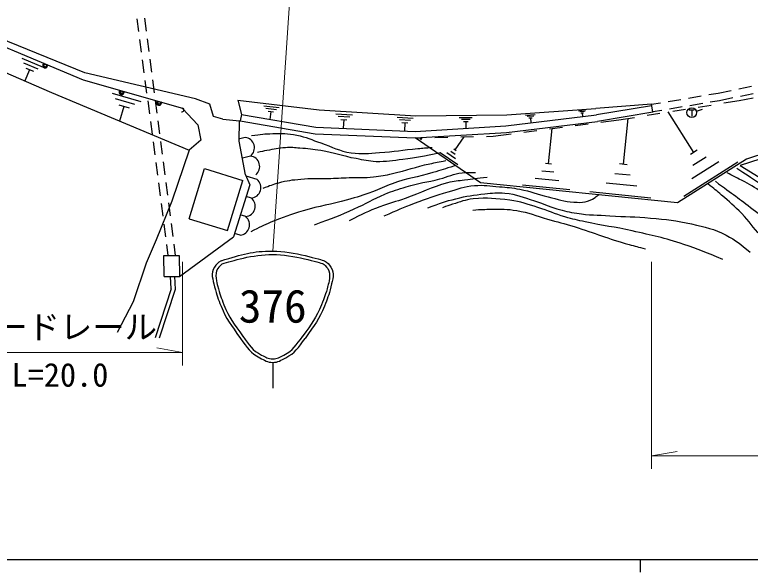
# Model space of a CAD drawing. Units: millimetres at full size, sheet at 1:1000; details may follow other scales. Extents: x 40000 to 680000, y 20000 to 380000.
# Drawn here: x 219646 to 276508, y 204000 to 247112 of the extents above; entities that cross this region are included whole.
import ezdxf
from ezdxf.enums import TextEntityAlignment as Align

# ---------------------------------------------------------------- set-up
doc = ezdxf.new("R2010")
doc.units = ezdxf.units.MM
doc.header["$LTSCALE"] = 1000
for name, color, linetype, lineweight in [('M-BGD', 7, 'Continuous', 25), ('M-STR-HTXT', 7, 'Continuous', 13), ('M-STR-STRC', 7, 'Continuous', 25), ('M-TTL-BAND', 7, 'Continuous', 25)]:
    doc.layers.add(name, color=color, linetype=linetype, lineweight=lineweight)
doc.styles.add('ＭＳ ゴシック', font='')
doc.styles.get('ＭＳ ゴシック').set_extended_font_data('MS Gothic')

msp = doc.modelspace()

# ---------------------------------------------------------------- linework, layer by layer
at = {"layer": 'M-BGD'}
for p, q in [((229096, 246794), (229225, 245803)), ((229690, 246836), (229818, 245845)), ((229303, 245208), (229432, 244216)), ((229894, 245250), (230022, 244258)), ((220184, 243741), (221846, 243048)), ((229510, 243621), (229639, 242629)), ((230098, 243663), (230226, 242671)), ((221469, 242893), (220339, 243364)), ((220793, 242863), (220433, 241999)), ((220494, 242988), (221092, 242738)), ((229717, 242035), (229846, 241043)), ((230303, 242076), (230430, 241084)), ((274017, 241053), (275042, 241263)), ((275630, 241383), (276610, 241583)), ((227189, 241054), (229399, 240414)), ((228943, 240163), (227441, 240599)), ((270158, 240402), (271144, 240568)), ((271736, 240668), (272722, 240834)), ((273313, 240934), (274017, 241053)), ((275161, 240675), (274127, 240463)), ((275658, 240480), (276722, 240697)), ((276729, 240995), (275749, 240795)), ((227692, 240143), (228487, 239912)), ((228089, 240027), (227756, 238879)), ((229924, 240448), (230053, 239456)), ((230507, 240489), (230635, 239497)), ((236902, 240495), (237170, 239389)), ((238896, 240075), (240087, 239934)), ((268862, 240184), (264562, 239871)), ((268883, 240065), (264622, 239359)), ((268862, 240184), (269566, 240302)), ((268962, 239592), (268862, 240184)), ((271249, 239978), (270263, 239811)), ((272827, 240244), (271840, 240077)), ((272485, 239969), (273472, 240128)), ((274127, 240463), (273418, 240343)), ((274460, 240287), (275658, 240480)), ((237170, 239389), (237086, 238896)), ((239874, 239766), (239064, 239862)), ((239232, 239649), (239661, 239598)), ((239446, 239623), (239373, 239003)), ((244464, 239457), (245762, 239379)), ((259128, 239348), (259876, 239403)), ((263230, 239677), (263778, 239717)), ((263697, 239623), (263324, 239595)), ((263418, 239514), (263615, 239529)), ((263517, 239521), (263538, 239236)), ((268966, 239572), (264693, 238864)), ((268536, 239334), (269523, 239493)), ((269671, 239712), (268962, 239592)), ((268962, 239592), (268966, 239572)), ((272145, 236470), (270168, 239596)), ((270510, 239652), (271498, 239810)), ((271786, 239748), (272176, 239757)), ((271981, 239752), (271992, 239273)), ((272344, 239655), (272821, 239804)), ((230131, 238861), (230261, 237870)), ((230711, 238902), (230839, 237910)), ((235737, 239048), (237011, 238901)), ((245542, 239184), (244659, 239237)), ((244855, 239017), (245322, 238989)), ((245088, 239003), (245048, 238328)), ((249209, 239199), (250456, 239124)), ((250245, 238936), (249396, 238987)), ((254016, 239166), (255016, 239175)), ((254857, 239014), (254177, 239007)), ((254339, 238849), (254699, 238852)), ((254519, 238851), (254523, 238331)), ((259765, 239275), (259256, 239237)), ((259385, 239126), (259654, 239146)), ((259519, 239136), (259548, 238747)), ((264964, 238801), (266350, 238982)), ((266350, 238982), (267549, 239175)), ((266703, 235544), (267065, 239097)), ((285521, 238944), (276206, 235942)), ((249584, 238776), (250033, 238749)), ((249808, 238762), (249769, 238113)), ((260916, 235579), (261193, 238310)), ((260997, 238285), (261989, 238414)), ((262981, 238543), (263972, 238672)), ((254124, 237664), (255124, 237685)), ((256123, 237706), (256637, 237717)), ((256637, 237717), (258023, 237897)), ((259014, 238027), (260006, 238156)), ((230338, 237275), (230468, 236283)), ((230916, 237315), (231043, 236323)), ((234041, 237423), (233144, 236632)), ((237464, 237625), (237044, 237507)), ((250611, 237590), (251125, 237601)), ((255661, 234123), (250611, 237590)), ((251096, 237439), (250994, 237509)), ((251045, 237474), (251132, 237601)), ((252124, 237622), (253124, 237643)), ((253685, 236656), (254381, 237670)), ((253699, 236315), (253361, 236547)), ((253769, 236598), (253600, 236714)), ((272406, 236635), (271884, 236305)), ((237869, 236181), (237253, 236008)), ((253897, 235516), (252545, 236444)), ((253713, 235974), (253038, 236438)), ((273105, 236105), (272063, 235446)), ((230545, 235688), (230675, 234697)), ((231120, 235728), (231248, 234736)), ((261143, 235556), (260688, 235602)), ((267000, 235514), (266407, 235574)), ((276206, 235942), (270880, 232575)), ((275547, 235703), (271378, 233068)), ((274066, 235739), (271981, 234422)), ((261309, 234926), (260399, 235018)), ((238376, 234373), (237533, 234628)), ((261703, 234273), (259882, 234458)), ((267215, 234694), (266031, 234815)), ((230752, 234102), (230882, 233110)), ((231324, 234141), (231452, 233149)), ((270880, 232575), (255661, 234123)), ((262551, 233573), (258910, 233943)), ((267727, 233845), (265359, 234085)), ((268831, 232935), (264094, 233416)), ((237942, 232937), (237533, 233061)), ((230959, 232515), (231089, 231524)), ((231529, 232554), (231656, 231562)), ((237507, 231501), (237083, 231630)), ((231167, 230929), (231296, 229937)), ((231733, 230967), (231861, 229976)), ((232387, 226878), (236547, 229927)), ((237073, 230066), (236633, 230199)), ((231374, 229342), (231485, 228491)), ((231937, 229380), (232051, 228498)), ((232367, 228502), (232387, 226878)), ((231187, 226863), (232387, 226878)), ((231736, 225910), (231688, 226869)), ((231736, 225910), (230507, 222141))]:
    msp.add_line(p, q, dxfattribs=at)
for points in [[(235737, 239048), (235017, 239248), (234736, 240194), (233627, 240615), (225072, 242610), (213951, 247132), (208803, 249271), (204988, 250969), (195237, 256516), (179263, 264086)], [(204582, 249824), (208339, 247727), (212422, 245643), (216960, 243501), (222483, 241097), (233144, 236632), (231798, 232690), (230586, 229709)], [(236902, 240495), (243170, 239751), (250648, 239300), (257694, 239365), (264562, 239871)], [(232626, 239853), (233804, 238609), (234041, 237423)], [(237170, 239389), (242921, 238409), (250606, 238091), (257610, 238510), (264622, 239359)], [(237491, 234728), (237009, 237323), (237011, 238901)], [(237086, 238896), (242869, 237910), (250611, 237590), (257655, 238012), (264693, 238864)], [(233129, 231334), (234310, 235212), (237270, 234300)], [(233129, 231334), (236094, 230431), (237270, 234300)], [(237491, 234728), (237814, 233953), (236547, 229927)], [(230586, 229709), (229820, 227902), (228811, 224921), (227564, 222531)], [(231187, 226863), (231167, 228487), (232367, 228502)], [(231988, 226884), (232038, 225870), (230810, 222102)]]:
    msp.add_lwpolyline(points, dxfattribs=at)
msp.add_lwpolyline([(301430, 241512), (285710, 238678), (275713, 235459), (279990, 232820), (287095, 233438), (300584, 237236), (301197, 241008)], close=True, dxfattribs=at)
msp.add_circle((271986, 239543), 375, dxfattribs=at)
for centre, start, end in [((237365, 236819), 308.2914, 83.0517), ((237771, 235374), 308.2914, 83.0517), ((237860, 233745), 275.7804, 50.5407), ((237425, 232310), 275.7804, 50.5407), ((236991, 230874), 275.7804, 50.5407)]:
    msp.add_arc(centre, 812, start, end, dxfattribs=at)
for points, knots in [([(237945, 237760), (238708, 237871), (238949, 237902), (239596, 237918), (240320, 237936), (240738, 237952), (241447, 237807), (242200, 237653), (242586, 237434), (243316, 237197), (244233, 236899), (244707, 236559), (245663, 236436), (246504, 236328), (246987, 236389), (247833, 236447), (248996, 236527), (249640, 236660), (250801, 236763), (251237, 236801), (251377, 236815), (251918, 236856)], [0, 0, 0, 0, 1, 1, 1, 2, 2, 2, 3, 3, 3, 4, 4, 4, 5, 5, 5, 6, 6, 6, 7, 7, 7, 7]), ([(252545, 236444), (251187, 236150), (250792, 236049), (249651, 235914), (248846, 235820), (248393, 235725), (247583, 235749), (246978, 235766), (246647, 235874), (246052, 235982), (244968, 236178), (244390, 236429), (243303, 236611), (242680, 236715), (242325, 236745), (241695, 236793), (241262, 236825), (241017, 236864), (240585, 236828), (240014, 236780), (239697, 236721), (239135, 236612), (238848, 236556), (238751, 236538), (238403, 236458)], [0, 0, 0, 0, 1, 1, 1, 2, 2, 2, 3, 3, 3, 4, 4, 4, 5, 5, 5, 6, 6, 6, 7, 7, 7, 8, 8, 8, 8]), ([(253643, 235424), (252843, 235167), (252631, 235103), (251979, 234908), (250752, 234541), (250022, 234476), (248817, 234045), (248212, 233828), (247899, 233638), (247296, 233416), (246553, 233142), (246129, 233010), (245367, 232794), (244042, 232417), (243260, 232353), (241942, 231954), (240953, 231654), (240402, 231466), (239451, 231060), (238832, 230795), (238618, 230699), (237887, 230333)], [0, 0, 0, 0, 1, 1, 1, 2, 2, 2, 3, 3, 3, 4, 4, 4, 5, 5, 5, 6, 6, 6, 7, 7, 7, 7]), ([(238855, 233697), (239403, 233924), (239583, 233988), (240066, 234122), (240712, 234300), (241091, 234339), (241758, 234400), (242572, 234475), (243033, 234420), (243850, 234448), (244499, 234470), (244862, 234494), (245512, 234518), (246241, 234546), (246654, 234493), (247379, 234576), (247959, 234643), (248283, 234698), (248852, 234828), (249985, 235087), (250593, 235344), (251730, 235584), (252217, 235686), (252381, 235723), (252982, 235827)], [0, 0, 0, 0, 1, 1, 1, 2, 2, 2, 3, 3, 3, 4, 4, 4, 5, 5, 5, 6, 6, 6, 7, 7, 7, 8, 8, 8, 8]), ([(242833, 230873), (244307, 231425), (244720, 231571), (245896, 232096), (246833, 232515), (247317, 232841), (248264, 233236), (248890, 233496), (249255, 233608), (249903, 233804), (250901, 234107), (251491, 234159), (252502, 234415), (253179, 234586), (253533, 234810), (254227, 234882), (254630, 234924), (254793, 234935), (255263, 234914)], [0, 0, 0, 0, 1, 1, 1, 2, 2, 2, 3, 3, 3, 4, 4, 4, 5, 5, 5, 6, 6, 6, 6]), ([(284502, 229670), (283877, 229820), (283717, 229859), (283215, 229985), (282670, 230123), (282376, 230254), (281822, 230349), (281307, 230438), (280963, 230232), (280487, 230448), (280134, 230608), (280106, 230918), (279839, 231199), (279416, 231644), (279164, 231879), (278706, 232287), (278149, 232785), (277835, 233066), (277224, 233495), (276644, 233902), (276282, 234077), (275654, 234406), (275293, 234596), (275171, 234660), (274719, 234875)], [0, 0, 0, 0, 1, 1, 1, 2, 2, 2, 3, 3, 3, 4, 4, 4, 5, 5, 5, 6, 6, 6, 7, 7, 7, 8, 8, 8, 8]), ([(275460, 235249), (276839, 234333), (277206, 234083), (278357, 233385), (279276, 232828), (279690, 232247), (280737, 232002), (282341, 231627), (283308, 231934), (284954, 232009), (286346, 232073), (287115, 232285), (288508, 232312), (289639, 232334), (290276, 232302), (291403, 232202), (292486, 232106), (292864, 232044), (294162, 231825)], [0, 0, 0, 0, 1, 1, 1, 2, 2, 2, 3, 3, 3, 4, 4, 4, 5, 5, 5, 6, 6, 6, 6]), ([(256164, 234522), (255323, 234428), (255103, 234406), (254426, 234313), (253913, 234242), (253612, 234258), (253113, 234117), (251796, 233746), (251116, 233362), (249826, 232904), (249072, 232636), (248629, 232545), (247881, 232261), (246921, 231898), (246598, 231726), (245488, 231175)], [0, 0, 0, 0, 1, 1, 1, 2, 2, 2, 3, 3, 3, 4, 4, 4, 5, 5, 5, 5]), ([(248207, 231558), (249322, 232044), (249629, 232176), (250558, 232529), (251563, 232909), (252129, 233118), (253161, 233418), (253940, 233644), (254372, 233843), (255181, 233902), (255935, 233958), (256361, 233875), (257115, 233814), (257731, 233764), (258078, 233734), (258685, 233620), (259559, 233456), (260019, 233236), (260884, 233031), (261658, 232848), (262083, 232660), (262877, 232616), (263532, 232579), (263980, 232607), (264515, 232986), (264645, 233079), (264713, 233117), (264830, 233247)], [0, 0, 0, 0, 1, 1, 1, 2, 2, 2, 3, 3, 3, 4, 4, 4, 5, 5, 5, 6, 6, 6, 7, 7, 7, 8, 8, 8, 9, 9, 9, 9]), ([(278853, 228606), (278094, 229258), (277870, 229453), (277293, 230051), (276692, 230673), (276450, 231108), (275853, 231733), (275279, 232333), (274913, 232625), (274282, 233165), (273880, 233509), (273745, 233621), (273238, 234028)], [0, 0, 0, 0, 1, 1, 1, 2, 2, 2, 3, 3, 3, 4, 4, 4, 4]), ([(273807, 234233), (275228, 233197), (275600, 232927), (276729, 232061), (277787, 231250), (278335, 230738), (279409, 229947), (279647, 229772), (279747, 229601), (280030, 229515), (280464, 229383), (280733, 229423), (281178, 229331), (281468, 229272), (281566, 229250), (281916, 229161)], [0, 0, 0, 0, 1, 1, 1, 2, 2, 2, 3, 3, 3, 4, 4, 4, 5, 5, 5, 5]), ([(251584, 232179), (252579, 232555), (252888, 232673), (253754, 232886), (254614, 233098), (255109, 233172), (255990, 233267), (256594, 233332), (256939, 233367), (257544, 233315), (258456, 233237), (258938, 232993), (259814, 232726), (260507, 232515), (260863, 232299), (261560, 232101), (262154, 231932), (262493, 231849), (263104, 231758), (264095, 231611), (264662, 231633), (265661, 231565), (266886, 231483), (267578, 231510), (268800, 231387), (270046, 231262), (270755, 231226), (271973, 230934), (273039, 230679), (273672, 230576), (274639, 230059), (275421, 229641), (275725, 229410), (276495, 228751)], [0, 0, 0, 0, 1, 1, 1, 2, 2, 2, 3, 3, 3, 4, 4, 4, 5, 5, 5, 6, 6, 6, 7, 7, 7, 8, 8, 8, 9, 9, 9, 10, 10, 10, 11, 11, 11, 11]), ([(274385, 228177), (272987, 228783), (272566, 228950), (271367, 229353), (269842, 229867), (268949, 230034), (267381, 230395), (265975, 230719), (265163, 230783), (263753, 231089), (263136, 231223), (262791, 231302), (262184, 231476), (261352, 231715), (260919, 231950), (260092, 232207), (259258, 232466), (258793, 232651), (257927, 232763), (256829, 232905), (256197, 232971), (255094, 232867), (254451, 232806), (254109, 232644), (253492, 232451), (253184, 232354), (253079, 232322), (252707, 232189)], [0, 0, 0, 0, 1, 1, 1, 2, 2, 2, 3, 3, 3, 4, 4, 4, 5, 5, 5, 6, 6, 6, 7, 7, 7, 8, 8, 8, 9, 9, 9, 9]), ([(255067, 232010), (255748, 232060), (255944, 232068), (256507, 232072), (257267, 232077), (257700, 232097), (258450, 231972), (259401, 231813), (259901, 231573), (260830, 231312), (261635, 231087), (262087, 230965), (262887, 230725), (264559, 230225), (265451, 229796), (267137, 229345), (267636, 229211), (267803, 229161), (268419, 229017)], [0, 0, 0, 0, 1, 1, 1, 2, 2, 2, 3, 3, 3, 4, 4, 4, 5, 5, 5, 6, 6, 6, 6])]:
    msp.add_open_spline(points, degree=3, knots=knots, dxfattribs=at)
at = {"layer": 'M-STR-HTXT'}
for p, q in [((241433, 255847), (239593, 228832)), ((232620, 220000), (232620, 228000)), ((268862, 212000), (268862, 228000)), ((232620, 221000), (230620, 221350)), ((213668, 221000), (232620, 221000)), ((268862, 213000), (270862, 213350)), ((268862, 213000), (447992, 213000))]:
    msp.add_line(p, q, dxfattribs=at)
at = {"layer": 'M-STR-STRC'}
msp.add_line((239593, 220227), (239593, 218227), dxfattribs=at)
msp.add_lwpolyline([(213742, 246773), (224933, 242082), (232620, 239897)], dxfattribs=at)
for centre, radius in [((221999, 243190), 112), ((221999, 243190), 100), ((227917, 241117), 112), ((227917, 241117), 100), ((230803, 240297), 112), ((230803, 240297), 100)]:
    msp.add_circle(centre, radius, dxfattribs=at)
for centre, radius, start, end in [((221999, 243190), 188, 120.3912, 14.131), ((221999, 243190), 150, 108.6707, 25.8515), ((227917, 241117), 188, 127.2607, 21.0005), ((227917, 241117), 150, 115.5402, 32.721), ((230803, 240297), 188, 127.2607, 21.0005), ((230803, 240297), 150, 115.5402, 32.721), ((232579, 239753), 150, 254.1306, 74.1306)]:
    msp.add_arc(centre, radius, start, end, dxfattribs=at)
for points, knots in [([(235593, 228084), (237293, 228613), (238004, 228839), (239593, 228832), (241183, 228826), (243355, 228157), (243593, 228084)], [0, 0, 0, 0, 1, 1, 1, 2, 2, 2, 2]), ([(235593, 228084), (235357, 227937), (235244, 227815), (235093, 227584), (234772, 227094), (234959, 226659), (235093, 226084)], [0, 0, 0, 0, 1, 1, 1, 2, 2, 2, 2]), ([(235691, 227845), (236428, 228075), (238042, 228578), (239593, 228578), (241143, 228578), (243257, 227926), (243495, 227852)], [0, 0, 0, 0, 1, 1, 1, 2, 2, 2, 2]), ([(243593, 228084), (243830, 227937), (243942, 227815), (244093, 227584), (244414, 227094), (244228, 226659), (244093, 226084)], [0, 0, 0, 0, 1, 1, 1, 2, 2, 2, 2]), ([(235687, 227849), (235632, 227801), (235453, 227644), (235343, 227481), (235055, 227054), (235275, 226342), (235330, 226163)], [0, 0, 0, 0, 1, 1, 1, 2, 2, 2, 2]), ([(243497, 227852), (243552, 227804), (243732, 227645), (243843, 227481), (244131, 227053), (243910, 226340), (243855, 226161)], [0, 0, 0, 0, 1, 1, 1, 2, 2, 2, 2]), ([(235093, 226084), (235273, 225385), (235361, 225156), (235593, 224584), (236022, 223529), (236331, 223175), (237093, 222084)], [0, 0, 0, 0, 1, 1, 1, 2, 2, 2, 2]), ([(235330, 226163), (235507, 225476), (235593, 225251), (235822, 224689), (236246, 223644), (236552, 223293), (237308, 222213)], [0, 0, 0, 0, 1, 1, 1, 2, 2, 2, 2]), ([(243856, 226163), (243679, 225476), (243593, 225251), (243365, 224689), (242940, 223644), (242634, 223293), (241879, 222213)], [0, 0, 0, 0, 1, 1, 1, 2, 2, 2, 2]), ([(244093, 226084), (243913, 225385), (243826, 225156), (243593, 224584), (243164, 223529), (242855, 223175), (242093, 222084)], [0, 0, 0, 0, 1, 1, 1, 2, 2, 2, 2]), ([(237093, 222084), (237643, 221358), (237852, 220955), (238593, 220584), (238964, 220398), (239178, 220228), (239593, 220228), (240008, 220228), (240222, 220398), (240593, 220584), (241334, 220955), (241544, 221358), (242093, 222084)], [0, 0, 0, 0, 1, 1, 1, 2, 2, 2, 3, 3, 3, 4, 4, 4, 4]), ([(237270, 222261), (237805, 221554), (238005, 221154), (238730, 220801), (239052, 220644), (239235, 220493), (239593, 220493), (239951, 220493), (240134, 220644), (240456, 220801), (241181, 221154), (241381, 221554), (241916, 222261)], [0, 0, 0, 0, 1, 1, 1, 2, 2, 2, 3, 3, 3, 4, 4, 4, 4])]:
    msp.add_open_spline(points, degree=3, knots=knots, dxfattribs=at)
at = {"layer": 'M-TTL-BAND'}
for p, q in [((40000, 205000), (579000, 205000)), ((268000, 205000), (268000, 204000))]:
    msp.add_line(p, q, dxfattribs=at)

# ---------------------------------------------------------------- texts
at = {"layer": 'M-STR-HTXT', "style": 'ＭＳ ゴシック'}
for s, p in [('ガードレール', (223144, 221500)), ('L=20.0', (223144, 217801))]:
    msp.add_text(s, height=1833, dxfattribs=at).set_placement(p, align=Align.BOTTOM_CENTER)
at = {"layer": 'M-STR-STRC', "style": 'ＭＳ ゴシック'}
msp.add_text('376', height=2566, dxfattribs=at).set_placement((239593, 224584), align=Align.MIDDLE_CENTER)

doc.saveas('drawing.dxf')
